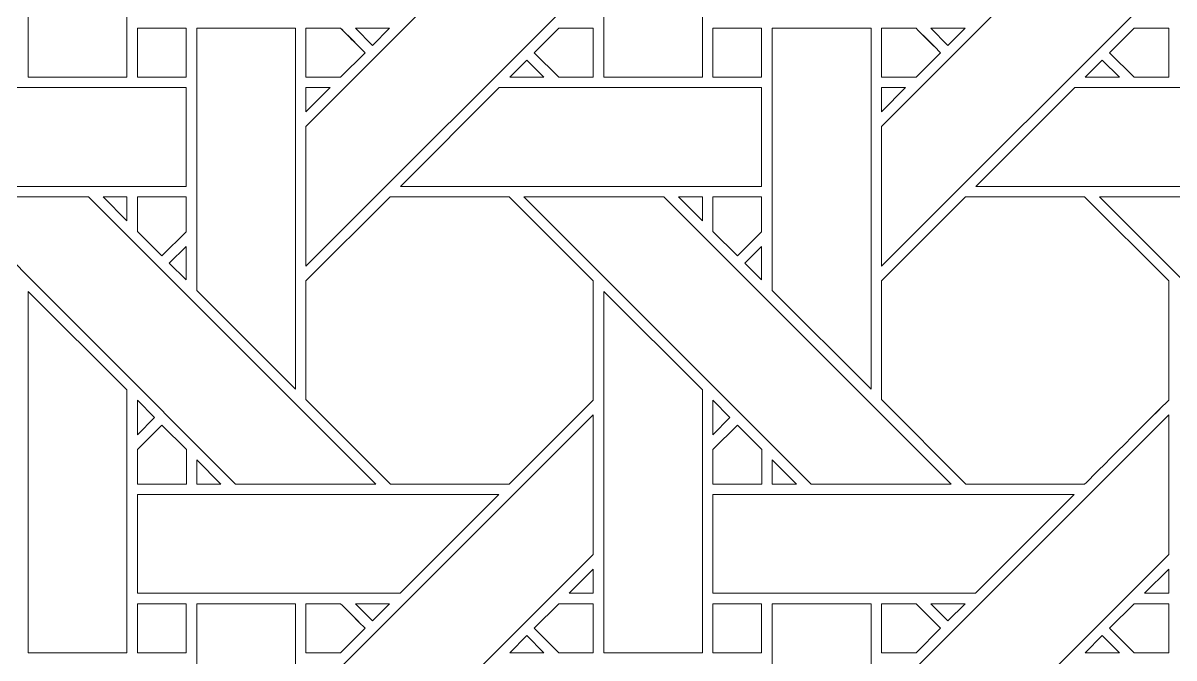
# Model space of a CAD drawing. Header units: inches. Extents: x 3.4 to 21.4, y 0.1 to 18.1.
# Drawn here: x 15 to 16.898, y 14.738 to 15.785 of the extents above; entities that cross this region are included whole.
import ezdxf

# ---------------------------------------------------------------- set-up
doc = ezdxf.new("R2010")
doc.units = ezdxf.units.IN
doc.header["$MEASUREMENT"] = 0
doc.layers.add('Design', color=7, linetype='Continuous', lineweight=0)

msp = doc.modelspace()

# ---------------------------------------------------------------- linework, layer by layer
at = {"layer": 'Design'}
for points, knots in [([(3.3829, 18.0948), (3.3829, 18.0948), (3.3829, 0.0948), (3.3829, 0.0948), (3.3829, 0.0948), (21.3829, 0.0948), (21.3829, 0.0948), (21.3829, 0.0948), (21.3829, 18.0948), (21.3829, 18.0948), (21.3829, 18.0948), (3.3829, 18.0948), (3.3829, 18.0948)], [0, 0, 0, 0, 1, 1, 1, 2, 2, 2, 3, 3, 3, 4, 4, 4, 4]), ([(4.2402, 17.2374), (4.2402, 17.2374), (4.2402, 0.9521), (4.2402, 0.9521), (4.2402, 0.9521), (20.5255, 0.9521), (20.5255, 0.9521), (20.5255, 0.9521), (20.5255, 17.2374), (20.5255, 17.2374), (20.5255, 17.2374), (4.2402, 17.2374), (4.2402, 17.2374)], [0, 0, 0, 0, 1, 1, 1, 2, 2, 2, 3, 3, 3, 4, 4, 4, 4]), ([(15.0087, 15.6955), (15.0087, 15.6955), (15.0087, 16.2913), (15.0087, 16.2913), (15.0087, 16.2913), (15.1714, 16.1292), (15.1714, 16.1292), (15.1714, 16.1292), (15.1714, 15.6955), (15.1714, 15.6955), (15.1714, 15.6955), (15.0087, 15.6955), (15.0087, 15.6955)], [0, 0, 0, 0, 1, 1, 1, 2, 2, 2, 3, 3, 3, 4, 4, 4, 4]), ([(15.9574, 15.6955), (15.9574, 15.6955), (15.9574, 16.2913), (15.9574, 16.2913), (15.9574, 16.2913), (16.1201, 16.1292), (16.1201, 16.1292), (16.1201, 16.1292), (16.1201, 15.6955), (16.1201, 15.6955), (16.1201, 15.6955), (15.9574, 15.6955), (15.9574, 15.6955)], [0, 0, 0, 0, 1, 1, 1, 2, 2, 2, 3, 3, 3, 4, 4, 4, 4]), ([(15.9403, 15.8577), (15.9403, 15.8577), (15.4666, 15.3841), (15.4666, 15.3841), (15.4666, 15.3841), (15.4666, 15.6142), (15.4666, 15.6142), (15.4666, 15.6142), (15.9403, 16.0878), (15.9403, 16.0878), (15.9403, 16.0878), (15.9403, 15.8577), (15.9403, 15.8577)], [0, 0, 0, 0, 1, 1, 1, 2, 2, 2, 3, 3, 3, 4, 4, 4, 4]), ([(16.889, 15.8577), (16.889, 15.8577), (16.4153, 15.3841), (16.4153, 15.3841), (16.4153, 15.3841), (16.4153, 15.6142), (16.4153, 15.6142), (16.4153, 15.6142), (16.889, 16.0878), (16.889, 16.0878), (16.889, 16.0878), (16.889, 15.8577), (16.889, 15.8577)], [0, 0, 0, 0, 1, 1, 1, 2, 2, 2, 3, 3, 3, 4, 4, 4, 4]), ([(15.1887, 15.7763), (15.1887, 15.7763), (15.269, 15.7763), (15.269, 15.7763), (15.269, 15.7763), (15.269, 15.6956), (15.269, 15.6956), (15.269, 15.6956), (15.1887, 15.6956), (15.1887, 15.6956), (15.1887, 15.6956), (15.1887, 15.7763), (15.1887, 15.7763)], [0, 0, 0, 0, 1, 1, 1, 2, 2, 2, 3, 3, 3, 4, 4, 4, 4]), ([(15.1887, 15.6956), (15.1887, 15.6956), (15.1887, 15.7763), (15.1887, 15.7763), (15.1887, 15.7763), (15.269, 15.7763), (15.269, 15.7763), (15.269, 15.7763), (15.269, 15.6956), (15.269, 15.6956), (15.269, 15.6956), (15.1887, 15.6956), (15.1887, 15.6956)], [0, 0, 0, 0, 1, 1, 1, 2, 2, 2, 3, 3, 3, 4, 4, 4, 4]), ([(15.2865, 15.3441), (15.2865, 15.3441), (15.2865, 15.7763), (15.2865, 15.7763), (15.2865, 15.7763), (15.4494, 15.7763), (15.4494, 15.7763), (15.4494, 15.7763), (15.4494, 15.1812), (15.4494, 15.1812), (15.4494, 15.1812), (15.2865, 15.3441), (15.2865, 15.3441)], [0, 0, 0, 0, 1, 1, 1, 2, 2, 2, 3, 3, 3, 4, 4, 4, 4]), ([(15.5237, 15.7763), (15.5288, 15.7712), (15.5596, 15.7404), (15.564, 15.736), (15.564, 15.736), (15.5236, 15.6956), (15.5236, 15.6956), (15.5236, 15.6956), (15.4666, 15.6956), (15.4666, 15.6956), (15.4666, 15.6956), (15.4666, 15.7763), (15.4666, 15.7763), (15.4666, 15.7763), (15.5237, 15.7763), (15.5237, 15.7763)], [0, 0, 0, 0, 1, 1, 1, 2, 2, 2, 3, 3, 3, 4, 4, 4, 5, 5, 5, 5]), ([(15.5491, 15.7508), (15.5491, 15.7508), (15.564, 15.736), (15.564, 15.736), (15.564, 15.736), (15.5236, 15.6956), (15.5236, 15.6956), (15.5236, 15.6956), (15.4666, 15.6956), (15.4666, 15.6956), (15.4666, 15.6956), (15.4666, 15.7763), (15.4666, 15.7763), (15.4666, 15.7763), (15.5237, 15.7763), (15.5237, 15.7763), (15.5292, 15.7708), (15.5396, 15.7604), (15.5491, 15.7508)], [0, 0, 0, 0, 1, 1, 1, 2, 2, 2, 3, 3, 3, 4, 4, 4, 5, 5, 5, 6, 6, 6, 6]), ([(15.548, 15.7763), (15.548, 15.7763), (15.6045, 15.7763), (15.6045, 15.7763), (15.6045, 15.7763), (15.5762, 15.7481), (15.5762, 15.7481), (15.5762, 15.7481), (15.548, 15.7763), (15.548, 15.7763)], [0, 0, 0, 0, 1, 1, 1, 2, 2, 2, 3, 3, 3, 3]), ([(15.8832, 15.6956), (15.8832, 15.6956), (15.8428, 15.7359), (15.8428, 15.7359), (15.8428, 15.7359), (15.8832, 15.7764), (15.8832, 15.7764), (15.8832, 15.7764), (15.9403, 15.7764), (15.9403, 15.7764), (15.9403, 15.7764), (15.9403, 15.6956), (15.9403, 15.6956), (15.9403, 15.6956), (15.8832, 15.6956), (15.8832, 15.6956)], [0, 0, 0, 0, 1, 1, 1, 2, 2, 2, 3, 3, 3, 4, 4, 4, 5, 5, 5, 5]), ([(15.9403, 15.6956), (15.9403, 15.6956), (15.8832, 15.6956), (15.8832, 15.6956), (15.8832, 15.6956), (15.8428, 15.7359), (15.8428, 15.7359), (15.8428, 15.7359), (15.8832, 15.7764), (15.8832, 15.7764), (15.8832, 15.7764), (15.9403, 15.7764), (15.9403, 15.7764), (15.9403, 15.7764), (15.9403, 15.6956), (15.9403, 15.6956)], [0, 0, 0, 0, 1, 1, 1, 2, 2, 2, 3, 3, 3, 4, 4, 4, 5, 5, 5, 5]), ([(16.2177, 15.6956), (16.2177, 15.6956), (16.1375, 15.6956), (16.1375, 15.6956), (16.1375, 15.6956), (16.1375, 15.7763), (16.1375, 15.7763), (16.1375, 15.7763), (16.2177, 15.7763), (16.2177, 15.7763), (16.2177, 15.7763), (16.2177, 15.6956), (16.2177, 15.6956)], [0, 0, 0, 0, 1, 1, 1, 2, 2, 2, 3, 3, 3, 4, 4, 4, 4]), ([(16.1375, 15.6956), (16.1375, 15.6956), (16.1375, 15.7763), (16.1375, 15.7763), (16.1375, 15.7763), (16.2177, 15.7763), (16.2177, 15.7763), (16.2177, 15.7763), (16.2177, 15.6956), (16.2177, 15.6956), (16.2177, 15.6956), (16.1375, 15.6956), (16.1375, 15.6956)], [0, 0, 0, 0, 1, 1, 1, 2, 2, 2, 3, 3, 3, 4, 4, 4, 4]), ([(16.2352, 15.3441), (16.2352, 15.3441), (16.2352, 15.7763), (16.2352, 15.7763), (16.2352, 15.7763), (16.3982, 15.7763), (16.3982, 15.7763), (16.3982, 15.7763), (16.3982, 15.1812), (16.3982, 15.1812), (16.3982, 15.1812), (16.2352, 15.3441), (16.2352, 15.3441)], [0, 0, 0, 0, 1, 1, 1, 2, 2, 2, 3, 3, 3, 4, 4, 4, 4]), ([(16.4724, 15.7763), (16.4775, 15.7712), (16.5083, 15.7404), (16.5127, 15.736), (16.5127, 15.736), (16.4723, 15.6956), (16.4723, 15.6956), (16.4723, 15.6956), (16.4153, 15.6956), (16.4153, 15.6956), (16.4153, 15.6956), (16.4153, 15.7763), (16.4153, 15.7763), (16.4153, 15.7763), (16.4724, 15.7763), (16.4724, 15.7763)], [0, 0, 0, 0, 1, 1, 1, 2, 2, 2, 3, 3, 3, 4, 4, 4, 5, 5, 5, 5]), ([(16.5127, 15.736), (16.5127, 15.736), (16.4723, 15.6956), (16.4723, 15.6956), (16.4723, 15.6956), (16.4153, 15.6956), (16.4153, 15.6956), (16.4153, 15.6956), (16.4153, 15.7763), (16.4153, 15.7763), (16.4153, 15.7763), (16.4724, 15.7763), (16.4724, 15.7763), (16.4777, 15.7711), (16.5085, 15.7402), (16.5127, 15.736)], [0, 0, 0, 0, 1, 1, 1, 2, 2, 2, 3, 3, 3, 4, 4, 4, 5, 5, 5, 5]), ([(16.4967, 15.7763), (16.4967, 15.7763), (16.5532, 15.7763), (16.5532, 15.7763), (16.5532, 15.7763), (16.5249, 15.7481), (16.5249, 15.7481), (16.5249, 15.7481), (16.4967, 15.7763), (16.4967, 15.7763)], [0, 0, 0, 0, 1, 1, 1, 2, 2, 2, 3, 3, 3, 3]), ([(16.8319, 15.6956), (16.8319, 15.6956), (16.7915, 15.7359), (16.7915, 15.7359), (16.7915, 15.7359), (16.832, 15.7764), (16.832, 15.7764), (16.832, 15.7764), (16.889, 15.7764), (16.889, 15.7764), (16.889, 15.7764), (16.889, 15.6956), (16.889, 15.6956), (16.889, 15.6956), (16.8319, 15.6956), (16.8319, 15.6956)], [0, 0, 0, 0, 1, 1, 1, 2, 2, 2, 3, 3, 3, 4, 4, 4, 5, 5, 5, 5]), ([(16.889, 15.6956), (16.889, 15.6956), (16.8319, 15.6956), (16.8319, 15.6956), (16.8319, 15.6956), (16.7915, 15.7359), (16.7915, 15.7359), (16.7915, 15.7359), (16.832, 15.7764), (16.832, 15.7764), (16.832, 15.7764), (16.889, 15.7764), (16.889, 15.7764), (16.889, 15.7764), (16.889, 15.6956), (16.889, 15.6956)], [0, 0, 0, 0, 1, 1, 1, 2, 2, 2, 3, 3, 3, 4, 4, 4, 5, 5, 5, 5]), ([(15.8024, 15.6955), (15.8024, 15.6955), (15.8307, 15.7238), (15.8307, 15.7238), (15.8307, 15.7238), (15.8589, 15.6955), (15.8589, 15.6955), (15.8589, 15.6955), (15.8024, 15.6955), (15.8024, 15.6955)], [0, 0, 0, 0, 1, 1, 1, 2, 2, 2, 3, 3, 3, 3]), ([(16.7511, 15.6955), (16.7511, 15.6955), (16.7794, 15.7238), (16.7794, 15.7238), (16.7794, 15.7238), (16.8076, 15.6955), (16.8076, 15.6955), (16.8076, 15.6955), (16.7511, 15.6955), (16.7511, 15.6955)], [0, 0, 0, 0, 1, 1, 1, 2, 2, 2, 3, 3, 3, 3]), ([(15.269, 15.6784), (15.269, 15.6784), (15.269, 15.5155), (15.269, 15.5155), (15.269, 15.5155), (14.6737, 15.5155), (14.6737, 15.5155), (14.6737, 15.5155), (14.8365, 15.6784), (14.8365, 15.6784), (14.8365, 15.6784), (15.269, 15.6784), (15.269, 15.6784)], [0, 0, 0, 0, 1, 1, 1, 2, 2, 2, 3, 3, 3, 4, 4, 4, 4]), ([(15.5064, 15.6784), (15.5064, 15.6784), (15.4666, 15.6385), (15.4666, 15.6385), (15.4666, 15.6385), (15.4666, 15.6784), (15.4666, 15.6784), (15.4666, 15.6784), (15.5064, 15.6784), (15.5064, 15.6784)], [0, 0, 0, 0, 1, 1, 1, 2, 2, 2, 3, 3, 3, 3]), ([(16.2177, 15.6784), (16.2177, 15.6784), (16.2177, 15.5155), (16.2177, 15.5155), (16.2177, 15.5155), (15.6224, 15.5155), (15.6224, 15.5155), (15.6224, 15.5155), (15.7853, 15.6784), (15.7853, 15.6784), (15.7853, 15.6784), (16.2177, 15.6784), (16.2177, 15.6784)], [0, 0, 0, 0, 1, 1, 1, 2, 2, 2, 3, 3, 3, 4, 4, 4, 4]), ([(16.4551, 15.6784), (16.4551, 15.6784), (16.4153, 15.6385), (16.4153, 15.6385), (16.4153, 15.6385), (16.4153, 15.6784), (16.4153, 15.6784), (16.4153, 15.6784), (16.4551, 15.6784), (16.4551, 15.6784)], [0, 0, 0, 0, 1, 1, 1, 2, 2, 2, 3, 3, 3, 3]), ([(17.1664, 15.6784), (17.1664, 15.6784), (17.1664, 15.5156), (17.1664, 15.5156), (17.1664, 15.5156), (16.5711, 15.5156), (16.5711, 15.5156), (16.5711, 15.5156), (16.734, 15.6784), (16.734, 15.6784), (16.734, 15.6784), (17.1664, 15.6784), (17.1664, 15.6784)], [0, 0, 0, 0, 1, 1, 1, 2, 2, 2, 3, 3, 3, 4, 4, 4, 4]), ([(15.5816, 15.0248), (15.5816, 15.0248), (15.3505, 15.0248), (15.3505, 15.0248), (15.3505, 15.0248), (14.877, 15.4984), (14.877, 15.4984), (14.877, 15.4984), (15.1079, 15.4984), (15.1079, 15.4984), (15.1079, 15.4984), (15.5816, 15.0248), (15.5816, 15.0248)], [0, 0, 0, 0, 1, 1, 1, 2, 2, 2, 3, 3, 3, 4, 4, 4, 4]), ([(15.1321, 15.4984), (15.1321, 15.4984), (15.1715, 15.4984), (15.1715, 15.4984), (15.1715, 15.4984), (15.1715, 15.4586), (15.1715, 15.4586), (15.1715, 15.4586), (15.1321, 15.4984), (15.1321, 15.4984)], [0, 0, 0, 0, 1, 1, 1, 2, 2, 2, 3, 3, 3, 3]), ([(15.269, 15.4985), (15.269, 15.4985), (15.269, 15.4409), (15.269, 15.4409), (15.269, 15.4409), (15.2291, 15.4009), (15.2291, 15.4009), (15.2291, 15.4009), (15.1887, 15.4413), (15.1887, 15.4413), (15.1887, 15.4413), (15.1887, 15.4985), (15.1887, 15.4985), (15.1887, 15.4985), (15.269, 15.4985), (15.269, 15.4985)], [0, 0, 0, 0, 1, 1, 1, 2, 2, 2, 3, 3, 3, 4, 4, 4, 5, 5, 5, 5]), ([(15.2291, 15.4009), (15.2291, 15.4009), (15.1887, 15.4413), (15.1887, 15.4413), (15.1887, 15.4413), (15.1887, 15.4985), (15.1887, 15.4985), (15.1887, 15.4985), (15.269, 15.4985), (15.269, 15.4985), (15.269, 15.4985), (15.269, 15.4409), (15.269, 15.4409), (15.269, 15.4409), (15.2291, 15.4009), (15.2291, 15.4009)], [0, 0, 0, 0, 1, 1, 1, 2, 2, 2, 3, 3, 3, 4, 4, 4, 5, 5, 5, 5]), ([(15.6053, 15.4985), (15.6053, 15.4985), (15.8015, 15.4985), (15.8015, 15.4985), (15.8015, 15.4985), (15.9403, 15.3597), (15.9403, 15.3597), (15.9403, 15.3597), (15.9403, 15.1635), (15.9403, 15.1635), (15.9225, 15.1456), (15.8105, 15.0339), (15.8016, 15.0248), (15.8016, 15.0248), (15.6058, 15.0248), (15.6058, 15.0248), (15.6058, 15.0248), (15.4666, 15.1641), (15.4666, 15.1641), (15.4666, 15.1641), (15.4666, 15.3597), (15.4666, 15.3597), (15.4666, 15.3597), (15.6053, 15.4985), (15.6053, 15.4985)], [0, 0, 0, 0, 1, 1, 1, 2, 2, 2, 3, 3, 3, 4, 4, 4, 5, 5, 5, 6, 6, 6, 7, 7, 7, 8, 8, 8, 8]), ([(15.9403, 15.3597), (15.9403, 15.3597), (15.9403, 15.1635), (15.9403, 15.1635), (15.9223, 15.1454), (15.8104, 15.0337), (15.8016, 15.0248), (15.8016, 15.0248), (15.6058, 15.0248), (15.6058, 15.0248), (15.6058, 15.0248), (15.4666, 15.1641), (15.4666, 15.1641), (15.4666, 15.1641), (15.4666, 15.3597), (15.4666, 15.3597), (15.4666, 15.3597), (15.6053, 15.4985), (15.6053, 15.4985), (15.6053, 15.4985), (15.8015, 15.4985), (15.8015, 15.4985), (15.8015, 15.4985), (15.9403, 15.3597), (15.9403, 15.3597)], [0, 0, 0, 0, 1, 1, 1, 2, 2, 2, 3, 3, 3, 4, 4, 4, 5, 5, 5, 6, 6, 6, 7, 7, 7, 8, 8, 8, 8]), ([(16.5303, 15.0248), (16.5303, 15.0248), (16.2993, 15.0248), (16.2993, 15.0248), (16.2993, 15.0248), (15.8257, 15.4984), (15.8257, 15.4984), (15.8257, 15.4984), (16.0567, 15.4984), (16.0567, 15.4984), (16.0567, 15.4984), (16.5303, 15.0248), (16.5303, 15.0248)], [0, 0, 0, 0, 1, 1, 1, 2, 2, 2, 3, 3, 3, 4, 4, 4, 4]), ([(16.0808, 15.4984), (16.0808, 15.4984), (16.1202, 15.4984), (16.1202, 15.4984), (16.1202, 15.4984), (16.1202, 15.4586), (16.1202, 15.4586), (16.1202, 15.4586), (16.0808, 15.4984), (16.0808, 15.4984)], [0, 0, 0, 0, 1, 1, 1, 2, 2, 2, 3, 3, 3, 3]), ([(16.2177, 15.4985), (16.2177, 15.4985), (16.2177, 15.4409), (16.2177, 15.4409), (16.2177, 15.4409), (16.1778, 15.4009), (16.1778, 15.4009), (16.1778, 15.4009), (16.1375, 15.4413), (16.1375, 15.4413), (16.1375, 15.4413), (16.1375, 15.4985), (16.1375, 15.4985), (16.1375, 15.4985), (16.2177, 15.4985), (16.2177, 15.4985)], [0, 0, 0, 0, 1, 1, 1, 2, 2, 2, 3, 3, 3, 4, 4, 4, 5, 5, 5, 5]), ([(16.1778, 15.4009), (16.1778, 15.4009), (16.1375, 15.4413), (16.1375, 15.4413), (16.1375, 15.4413), (16.1375, 15.4985), (16.1375, 15.4985), (16.1375, 15.4985), (16.2177, 15.4985), (16.2177, 15.4985), (16.2177, 15.4985), (16.2177, 15.4409), (16.2177, 15.4409), (16.2177, 15.4409), (16.1778, 15.4009), (16.1778, 15.4009)], [0, 0, 0, 0, 1, 1, 1, 2, 2, 2, 3, 3, 3, 4, 4, 4, 5, 5, 5, 5]), ([(16.554, 15.4985), (16.554, 15.4985), (16.7502, 15.4985), (16.7502, 15.4985), (16.7502, 15.4985), (16.889, 15.3597), (16.889, 15.3597), (16.889, 15.3597), (16.889, 15.1635), (16.889, 15.1635), (16.8712, 15.1456), (16.7593, 15.0339), (16.7503, 15.0248), (16.7503, 15.0248), (16.5546, 15.0248), (16.5546, 15.0248), (16.5546, 15.0248), (16.4153, 15.1641), (16.4153, 15.1641), (16.4153, 15.1641), (16.4153, 15.3597), (16.4153, 15.3597), (16.4153, 15.3597), (16.554, 15.4985), (16.554, 15.4985)], [0, 0, 0, 0, 1, 1, 1, 2, 2, 2, 3, 3, 3, 4, 4, 4, 5, 5, 5, 6, 6, 6, 7, 7, 7, 8, 8, 8, 8]), ([(16.889, 15.3597), (16.889, 15.3597), (16.889, 15.1635), (16.889, 15.1635), (16.8711, 15.1455), (16.7592, 15.0338), (16.7503, 15.0248), (16.7503, 15.0248), (16.5546, 15.0248), (16.5546, 15.0248), (16.5546, 15.0248), (16.4153, 15.1641), (16.4153, 15.1641), (16.4153, 15.1641), (16.4153, 15.3597), (16.4153, 15.3597), (16.4153, 15.3597), (16.554, 15.4985), (16.554, 15.4985), (16.554, 15.4985), (16.7502, 15.4985), (16.7502, 15.4985), (16.7502, 15.4985), (16.889, 15.3597), (16.889, 15.3597)], [0, 0, 0, 0, 1, 1, 1, 2, 2, 2, 3, 3, 3, 4, 4, 4, 5, 5, 5, 6, 6, 6, 7, 7, 7, 8, 8, 8, 8]), ([(17.479, 15.0248), (17.479, 15.0248), (17.248, 15.0248), (17.248, 15.0248), (17.248, 15.0248), (16.7745, 15.4984), (16.7745, 15.4984), (16.7745, 15.4984), (17.0054, 15.4984), (17.0054, 15.4984), (17.0054, 15.4984), (17.479, 15.0248), (17.479, 15.0248)], [0, 0, 0, 0, 1, 1, 1, 2, 2, 2, 3, 3, 3, 4, 4, 4, 4]), ([(15.269, 15.4166), (15.269, 15.4166), (15.269, 15.3614), (15.269, 15.3614), (15.269, 15.3614), (15.2412, 15.3888), (15.2412, 15.3888), (15.2412, 15.3888), (15.269, 15.4166), (15.269, 15.4166)], [0, 0, 0, 0, 1, 1, 1, 2, 2, 2, 3, 3, 3, 3]), ([(16.2177, 15.4166), (16.2177, 15.4166), (16.2177, 15.3614), (16.2177, 15.3614), (16.2177, 15.3614), (16.1899, 15.3888), (16.1899, 15.3888), (16.1899, 15.3888), (16.2177, 15.4166), (16.2177, 15.4166)], [0, 0, 0, 0, 1, 1, 1, 2, 2, 2, 3, 3, 3, 3]), ([(15.0087, 14.7468), (15.0087, 14.7468), (15.0087, 15.3426), (15.0087, 15.3426), (15.0087, 15.3426), (15.1714, 15.1805), (15.1714, 15.1805), (15.1714, 15.1805), (15.1714, 14.7468), (15.1714, 14.7468), (15.1714, 14.7468), (15.0087, 14.7468), (15.0087, 14.7468)], [0, 0, 0, 0, 1, 1, 1, 2, 2, 2, 3, 3, 3, 4, 4, 4, 4]), ([(15.9574, 14.7468), (15.9574, 14.7468), (15.9574, 15.3426), (15.9574, 15.3426), (15.9574, 15.3426), (16.1201, 15.1805), (16.1201, 15.1805), (16.1201, 15.1805), (16.1201, 14.7468), (16.1201, 14.7468), (16.1201, 14.7468), (15.9574, 14.7468), (15.9574, 14.7468)], [0, 0, 0, 0, 1, 1, 1, 2, 2, 2, 3, 3, 3, 4, 4, 4, 4]), ([(15.1887, 15.1062), (15.1887, 15.1062), (15.1887, 15.163), (15.1887, 15.163), (15.1887, 15.163), (15.2169, 15.1344), (15.2169, 15.1344), (15.2169, 15.1344), (15.1887, 15.1062), (15.1887, 15.1062)], [0, 0, 0, 0, 1, 1, 1, 2, 2, 2, 3, 3, 3, 3]), ([(16.1374, 15.1062), (16.1374, 15.1062), (16.1374, 15.163), (16.1374, 15.163), (16.1374, 15.163), (16.1656, 15.1344), (16.1656, 15.1344), (16.1656, 15.1344), (16.1374, 15.1062), (16.1374, 15.1062)], [0, 0, 0, 0, 1, 1, 1, 2, 2, 2, 3, 3, 3, 3]), ([(15.9403, 14.909), (15.9403, 14.909), (15.4666, 14.4354), (15.4666, 14.4354), (15.4666, 14.4354), (15.4666, 14.6655), (15.4666, 14.6655), (15.4666, 14.6655), (15.9403, 15.1391), (15.9403, 15.1391), (15.9403, 15.1391), (15.9403, 14.909), (15.9403, 14.909)], [0, 0, 0, 0, 1, 1, 1, 2, 2, 2, 3, 3, 3, 4, 4, 4, 4]), ([(16.889, 14.909), (16.889, 14.909), (16.4153, 14.4354), (16.4153, 14.4354), (16.4153, 14.4354), (16.4153, 14.6655), (16.4153, 14.6655), (16.4153, 14.6655), (16.889, 15.139), (16.889, 15.139), (16.889, 15.139), (16.889, 14.909), (16.889, 14.909)], [0, 0, 0, 0, 1, 1, 1, 2, 2, 2, 3, 3, 3, 4, 4, 4, 4]), ([(15.1887, 15.0246), (15.1887, 15.0246), (15.1887, 15.0819), (15.1887, 15.0819), (15.1887, 15.0819), (15.2291, 15.1222), (15.2291, 15.1222), (15.2291, 15.1222), (15.2694, 15.0819), (15.2694, 15.0819), (15.2694, 15.0819), (15.2694, 15.0246), (15.2694, 15.0246), (15.2694, 15.0246), (15.1887, 15.0246), (15.1887, 15.0246)], [0, 0, 0, 0, 1, 1, 1, 2, 2, 2, 3, 3, 3, 4, 4, 4, 5, 5, 5, 5]), ([(15.2291, 15.1222), (15.2291, 15.1222), (15.2694, 15.0819), (15.2694, 15.0819), (15.2694, 15.0819), (15.2694, 15.0246), (15.2694, 15.0246), (15.2694, 15.0246), (15.1887, 15.0246), (15.1887, 15.0246), (15.1887, 15.0246), (15.1887, 15.0819), (15.1887, 15.0819), (15.1887, 15.0819), (15.2291, 15.1222), (15.2291, 15.1222)], [0, 0, 0, 0, 1, 1, 1, 2, 2, 2, 3, 3, 3, 4, 4, 4, 5, 5, 5, 5]), ([(16.1375, 15.0246), (16.1375, 15.0246), (16.1375, 15.0819), (16.1375, 15.0819), (16.1375, 15.0819), (16.1778, 15.1222), (16.1778, 15.1222), (16.1778, 15.1222), (16.2181, 15.0819), (16.2181, 15.0819), (16.2181, 15.0819), (16.2181, 15.0246), (16.2181, 15.0246), (16.2181, 15.0246), (16.1375, 15.0246), (16.1375, 15.0246)], [0, 0, 0, 0, 1, 1, 1, 2, 2, 2, 3, 3, 3, 4, 4, 4, 5, 5, 5, 5]), ([(16.2181, 15.0246), (16.2181, 15.0246), (16.1375, 15.0246), (16.1375, 15.0246), (16.1375, 15.0246), (16.1375, 15.0819), (16.1375, 15.0819), (16.1375, 15.0819), (16.1778, 15.1222), (16.1778, 15.1222), (16.1778, 15.1222), (16.2181, 15.0819), (16.2181, 15.0819), (16.2181, 15.0819), (16.2181, 15.0246), (16.2181, 15.0246)], [0, 0, 0, 0, 1, 1, 1, 2, 2, 2, 3, 3, 3, 4, 4, 4, 5, 5, 5, 5]), ([(15.2866, 15.0248), (15.2866, 15.0248), (15.2866, 15.0646), (15.2866, 15.0646), (15.2866, 15.0646), (15.3264, 15.0248), (15.3264, 15.0248), (15.3264, 15.0248), (15.2866, 15.0248), (15.2866, 15.0248)], [0, 0, 0, 0, 1, 1, 1, 2, 2, 2, 3, 3, 3, 3]), ([(16.2354, 15.0248), (16.2354, 15.0248), (16.2354, 15.0646), (16.2354, 15.0646), (16.2354, 15.0646), (16.2751, 15.0248), (16.2751, 15.0248), (16.2751, 15.0248), (16.2354, 15.0248), (16.2354, 15.0248)], [0, 0, 0, 0, 1, 1, 1, 2, 2, 2, 3, 3, 3, 3]), ([(15.7844, 15.0075), (15.7844, 15.0075), (15.6217, 14.8448), (15.6217, 14.8448), (15.6217, 14.8448), (15.1887, 14.8448), (15.1887, 14.8448), (15.1887, 14.8448), (15.1887, 15.0075), (15.1887, 15.0075), (15.1887, 15.0075), (15.7844, 15.0075), (15.7844, 15.0075)], [0, 0, 0, 0, 1, 1, 1, 2, 2, 2, 3, 3, 3, 4, 4, 4, 4]), ([(16.7332, 15.0075), (16.7332, 15.0075), (16.5704, 14.8448), (16.5704, 14.8448), (16.5704, 14.8448), (16.1375, 14.8448), (16.1375, 14.8448), (16.1375, 14.8448), (16.1375, 15.0075), (16.1375, 15.0075), (16.1375, 15.0075), (16.7332, 15.0075), (16.7332, 15.0075)], [0, 0, 0, 0, 1, 1, 1, 2, 2, 2, 3, 3, 3, 4, 4, 4, 4]), ([(15.9005, 14.8449), (15.9005, 14.8449), (15.9403, 14.8846), (15.9403, 14.8846), (15.9403, 14.8846), (15.9403, 14.8449), (15.9403, 14.8449), (15.9403, 14.8449), (15.9005, 14.8449), (15.9005, 14.8449)], [0, 0, 0, 0, 1, 1, 1, 2, 2, 2, 3, 3, 3, 3]), ([(16.889, 14.8449), (16.889, 14.8449), (16.8492, 14.8449), (16.8492, 14.8449), (16.8492, 14.8449), (16.889, 14.8846), (16.889, 14.8846), (16.889, 14.8846), (16.889, 14.8449), (16.889, 14.8449)], [0, 0, 0, 0, 1, 1, 1, 2, 2, 2, 3, 3, 3, 3]), ([(15.1887, 14.8276), (15.1887, 14.8276), (15.269, 14.8276), (15.269, 14.8276), (15.269, 14.8276), (15.269, 14.7468), (15.269, 14.7468), (15.269, 14.7468), (15.1887, 14.7468), (15.1887, 14.7468), (15.1887, 14.7468), (15.1887, 14.8276), (15.1887, 14.8276)], [0, 0, 0, 0, 1, 1, 1, 2, 2, 2, 3, 3, 3, 4, 4, 4, 4]), ([(15.1887, 14.7468), (15.1887, 14.7468), (15.1887, 14.8276), (15.1887, 14.8276), (15.1887, 14.8276), (15.269, 14.8276), (15.269, 14.8276), (15.269, 14.8276), (15.269, 14.7468), (15.269, 14.7468), (15.269, 14.7468), (15.1887, 14.7468), (15.1887, 14.7468)], [0, 0, 0, 0, 1, 1, 1, 2, 2, 2, 3, 3, 3, 4, 4, 4, 4]), ([(15.2865, 14.3954), (15.2865, 14.3954), (15.2865, 14.8276), (15.2865, 14.8276), (15.2865, 14.8276), (15.4494, 14.8276), (15.4494, 14.8276), (15.4494, 14.8276), (15.4494, 14.2324), (15.4494, 14.2324), (15.4494, 14.2324), (15.2865, 14.3954), (15.2865, 14.3954)], [0, 0, 0, 0, 1, 1, 1, 2, 2, 2, 3, 3, 3, 4, 4, 4, 4]), ([(15.5237, 14.8276), (15.5288, 14.8225), (15.5596, 14.7917), (15.564, 14.7873), (15.564, 14.7873), (15.5236, 14.7468), (15.5236, 14.7468), (15.5236, 14.7468), (15.4666, 14.7468), (15.4666, 14.7468), (15.4666, 14.7468), (15.4666, 14.8276), (15.4666, 14.8276), (15.4666, 14.8276), (15.5237, 14.8276), (15.5237, 14.8276)], [0, 0, 0, 0, 1, 1, 1, 2, 2, 2, 3, 3, 3, 4, 4, 4, 5, 5, 5, 5]), ([(15.564, 14.7873), (15.564, 14.7873), (15.5236, 14.7468), (15.5236, 14.7468), (15.5236, 14.7468), (15.4666, 14.7468), (15.4666, 14.7468), (15.4666, 14.7468), (15.4666, 14.8276), (15.4666, 14.8276), (15.4666, 14.8276), (15.5237, 14.8276), (15.5237, 14.8276), (15.5289, 14.8224), (15.5597, 14.7916), (15.564, 14.7873)], [0, 0, 0, 0, 1, 1, 1, 2, 2, 2, 3, 3, 3, 4, 4, 4, 5, 5, 5, 5]), ([(15.548, 14.8276), (15.548, 14.8276), (15.6045, 14.8276), (15.6045, 14.8276), (15.6045, 14.8276), (15.5762, 14.7994), (15.5762, 14.7994), (15.5762, 14.7994), (15.548, 14.8276), (15.548, 14.8276)], [0, 0, 0, 0, 1, 1, 1, 2, 2, 2, 3, 3, 3, 3]), ([(15.8832, 14.7468), (15.8832, 14.7468), (15.8428, 14.7872), (15.8428, 14.7872), (15.8428, 14.7872), (15.8832, 14.8276), (15.8832, 14.8276), (15.8832, 14.8276), (15.9403, 14.8276), (15.9403, 14.8276), (15.9403, 14.8276), (15.9403, 14.7468), (15.9403, 14.7468), (15.9403, 14.7468), (15.8832, 14.7468), (15.8832, 14.7468)], [0, 0, 0, 0, 1, 1, 1, 2, 2, 2, 3, 3, 3, 4, 4, 4, 5, 5, 5, 5]), ([(15.9403, 14.7468), (15.9403, 14.7468), (15.8832, 14.7468), (15.8832, 14.7468), (15.8832, 14.7468), (15.8428, 14.7872), (15.8428, 14.7872), (15.8428, 14.7872), (15.8832, 14.8276), (15.8832, 14.8276), (15.8832, 14.8276), (15.9403, 14.8276), (15.9403, 14.8276), (15.9403, 14.8276), (15.9403, 14.7468), (15.9403, 14.7468)], [0, 0, 0, 0, 1, 1, 1, 2, 2, 2, 3, 3, 3, 4, 4, 4, 5, 5, 5, 5]), ([(16.2177, 14.7468), (16.2177, 14.7468), (16.1375, 14.7468), (16.1375, 14.7468), (16.1375, 14.7468), (16.1375, 14.8276), (16.1375, 14.8276), (16.1375, 14.8276), (16.2177, 14.8276), (16.2177, 14.8276), (16.2177, 14.8276), (16.2177, 14.7468), (16.2177, 14.7468)], [0, 0, 0, 0, 1, 1, 1, 2, 2, 2, 3, 3, 3, 4, 4, 4, 4]), ([(16.1375, 14.7468), (16.1375, 14.7468), (16.1375, 14.8276), (16.1375, 14.8276), (16.1375, 14.8276), (16.2177, 14.8276), (16.2177, 14.8276), (16.2177, 14.8276), (16.2177, 14.7468), (16.2177, 14.7468), (16.2177, 14.7468), (16.1375, 14.7468), (16.1375, 14.7468)], [0, 0, 0, 0, 1, 1, 1, 2, 2, 2, 3, 3, 3, 4, 4, 4, 4]), ([(16.2352, 14.3954), (16.2352, 14.3954), (16.2352, 14.8276), (16.2352, 14.8276), (16.2352, 14.8276), (16.3982, 14.8276), (16.3982, 14.8276), (16.3982, 14.8276), (16.3982, 14.2324), (16.3982, 14.2324), (16.3982, 14.2324), (16.2352, 14.3954), (16.2352, 14.3954)], [0, 0, 0, 0, 1, 1, 1, 2, 2, 2, 3, 3, 3, 4, 4, 4, 4]), ([(16.4724, 14.8276), (16.4775, 14.8225), (16.5083, 14.7917), (16.5127, 14.7873), (16.5127, 14.7873), (16.4723, 14.7468), (16.4723, 14.7468), (16.4723, 14.7468), (16.4153, 14.7468), (16.4153, 14.7468), (16.4153, 14.7468), (16.4153, 14.8276), (16.4153, 14.8276), (16.4153, 14.8276), (16.4724, 14.8276), (16.4724, 14.8276)], [0, 0, 0, 0, 1, 1, 1, 2, 2, 2, 3, 3, 3, 4, 4, 4, 5, 5, 5, 5]), ([(16.4983, 14.8016), (16.4983, 14.8016), (16.5127, 14.7873), (16.5127, 14.7873), (16.5127, 14.7873), (16.4723, 14.7468), (16.4723, 14.7468), (16.4723, 14.7468), (16.4153, 14.7468), (16.4153, 14.7468), (16.4153, 14.7468), (16.4153, 14.8276), (16.4153, 14.8276), (16.4153, 14.8276), (16.4724, 14.8276), (16.4724, 14.8276), (16.478, 14.822), (16.4886, 14.8113), (16.4983, 14.8016)], [0, 0, 0, 0, 1, 1, 1, 2, 2, 2, 3, 3, 3, 4, 4, 4, 5, 5, 5, 6, 6, 6, 6]), ([(16.4967, 14.8276), (16.4967, 14.8276), (16.5532, 14.8276), (16.5532, 14.8276), (16.5532, 14.8276), (16.5249, 14.7994), (16.5249, 14.7994), (16.5249, 14.7994), (16.4967, 14.8276), (16.4967, 14.8276)], [0, 0, 0, 0, 1, 1, 1, 2, 2, 2, 3, 3, 3, 3]), ([(16.8319, 14.7468), (16.8319, 14.7468), (16.7915, 14.7872), (16.7915, 14.7872), (16.7915, 14.7872), (16.832, 14.8276), (16.832, 14.8276), (16.832, 14.8276), (16.889, 14.8276), (16.889, 14.8276), (16.889, 14.8276), (16.889, 14.7468), (16.889, 14.7468), (16.889, 14.7468), (16.8319, 14.7468), (16.8319, 14.7468)], [0, 0, 0, 0, 1, 1, 1, 2, 2, 2, 3, 3, 3, 4, 4, 4, 5, 5, 5, 5]), ([(16.889, 14.7468), (16.889, 14.7468), (16.8319, 14.7468), (16.8319, 14.7468), (16.8319, 14.7468), (16.7915, 14.7872), (16.7915, 14.7872), (16.7915, 14.7872), (16.832, 14.8276), (16.832, 14.8276), (16.832, 14.8276), (16.889, 14.8276), (16.889, 14.8276), (16.889, 14.8276), (16.889, 14.7468), (16.889, 14.7468)], [0, 0, 0, 0, 1, 1, 1, 2, 2, 2, 3, 3, 3, 4, 4, 4, 5, 5, 5, 5]), ([(15.8024, 14.7468), (15.8024, 14.7468), (15.8307, 14.775), (15.8307, 14.775), (15.8307, 14.775), (15.8589, 14.7468), (15.8589, 14.7468), (15.8589, 14.7468), (15.8024, 14.7468), (15.8024, 14.7468)], [0, 0, 0, 0, 1, 1, 1, 2, 2, 2, 3, 3, 3, 3]), ([(16.7511, 14.7468), (16.7511, 14.7468), (16.7794, 14.775), (16.7794, 14.775), (16.7794, 14.775), (16.8076, 14.7468), (16.8076, 14.7468), (16.8076, 14.7468), (16.7511, 14.7468), (16.7511, 14.7468)], [0, 0, 0, 0, 1, 1, 1, 2, 2, 2, 3, 3, 3, 3])]:
    msp.add_open_spline(points, degree=3, knots=knots, dxfattribs=at)

doc.saveas('drawing.dxf')
